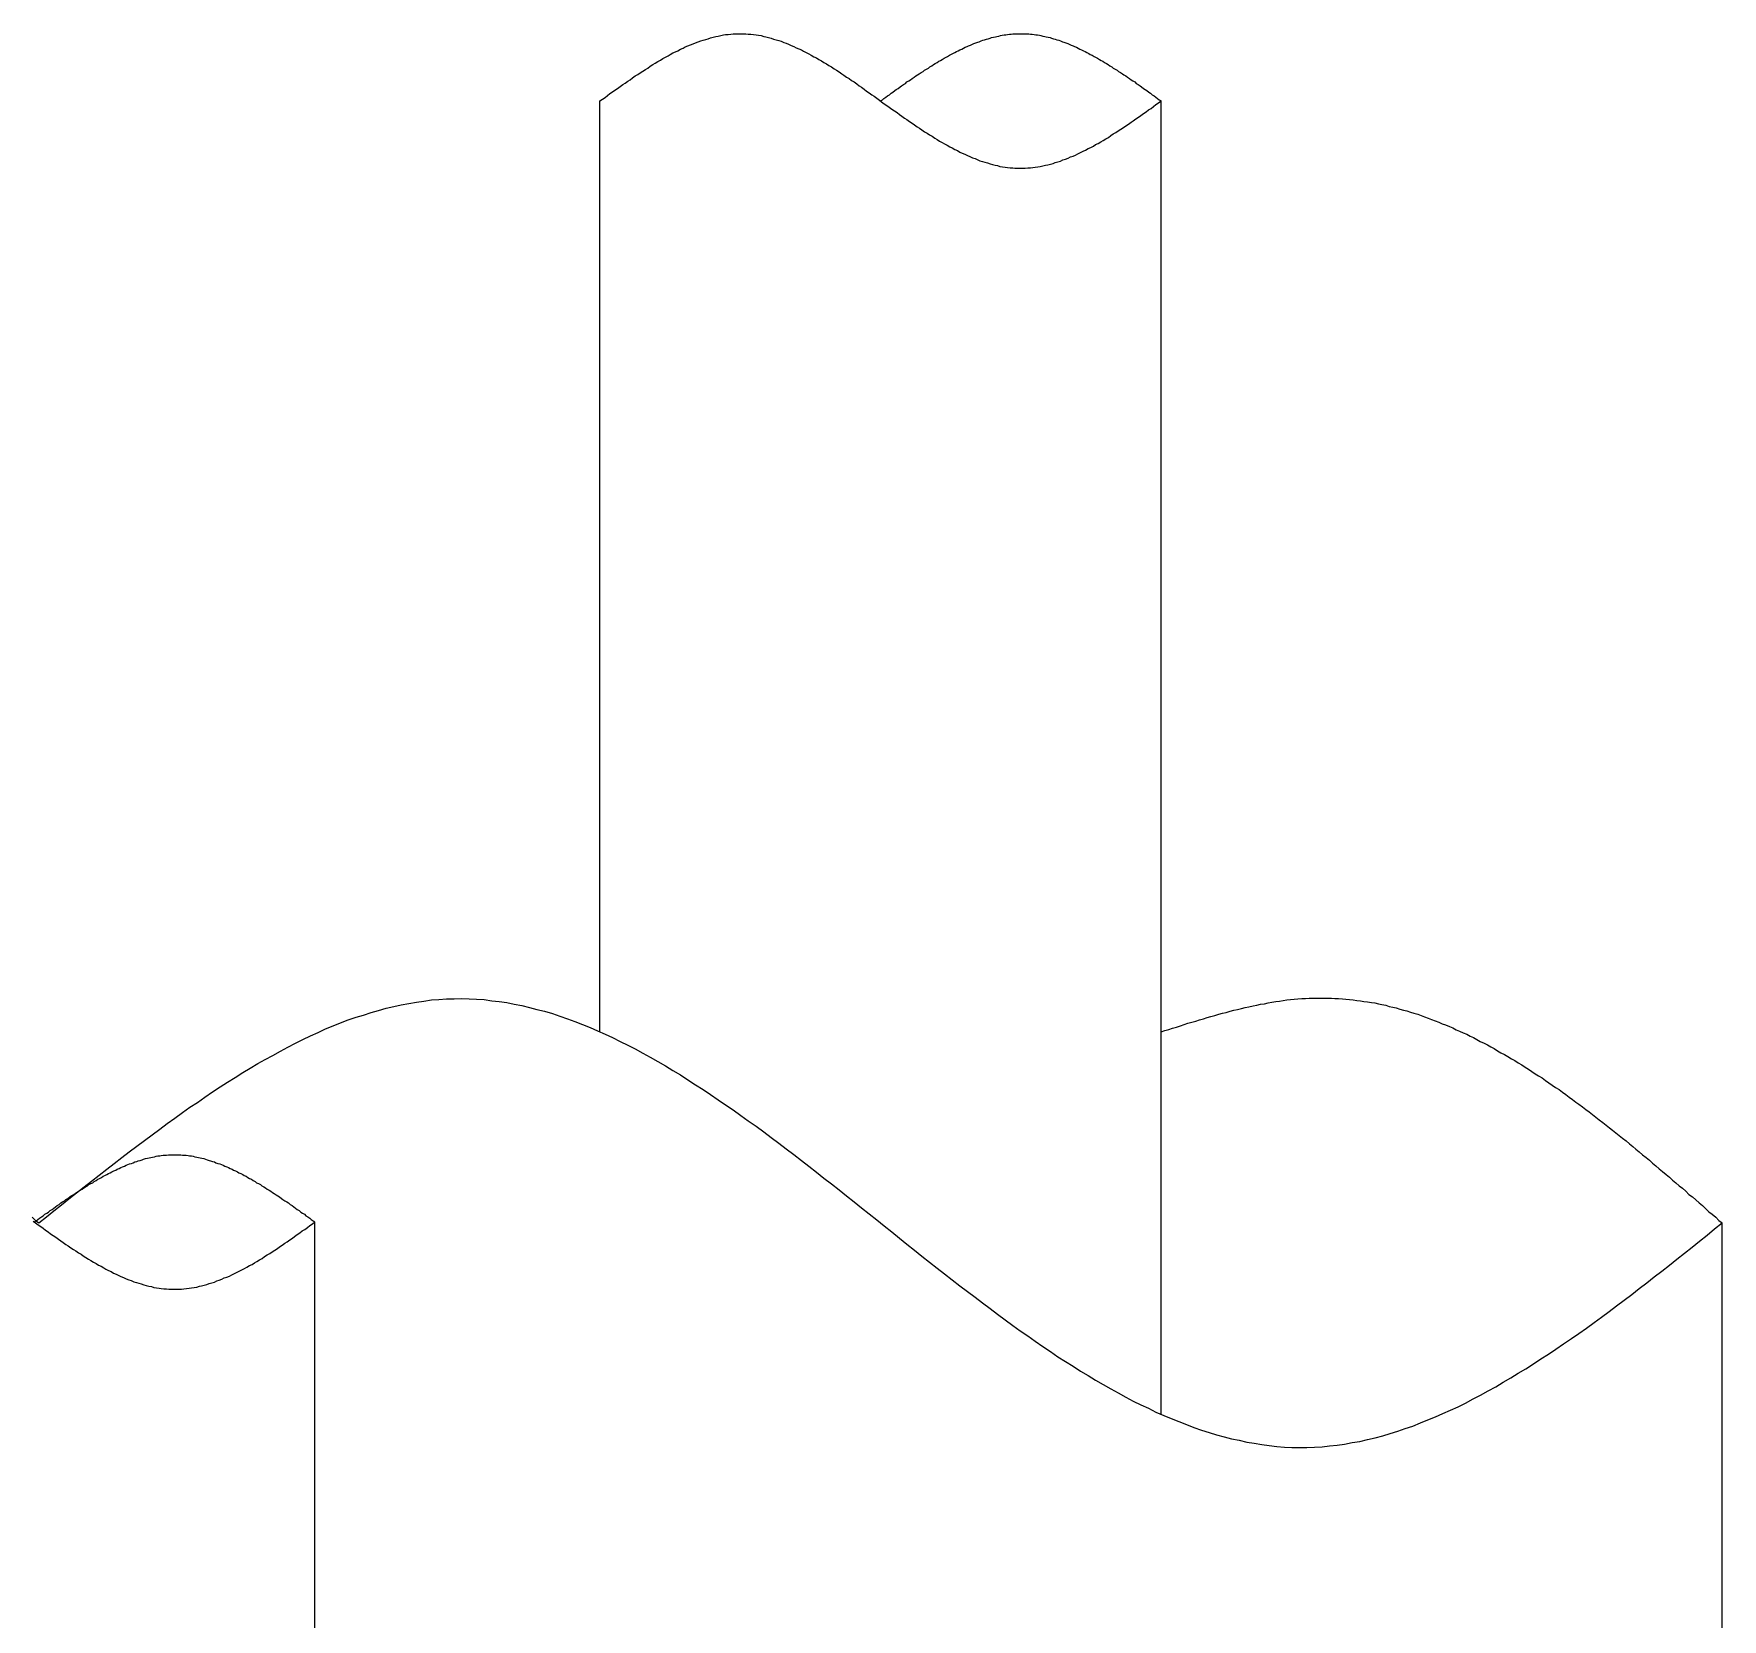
# Model space of a CAD drawing. Extents: x 443 to 1217, y -1921 to -677.
# Drawn here: x 551.055 to 555.94, y -985.291 to -980.704 of the extents above; entities that cross this region are included whole.
import ezdxf

# ---------------------------------------------------------------- set-up
doc = ezdxf.new("R2010")
doc.units = 0
doc.header["$MEASUREMENT"] = 0
doc.layers.add('5', color=7, linetype='CONTINUOUS')

msp = doc.modelspace()

# ---------------------------------------------------------------- linework, layer by layer
at = {"layer": '5', "color": 7}
for p, q in [((552.9698, -980.7303), (552.9774, -980.727)), ((552.9774, -980.727), (552.985, -980.7248)), ((552.985, -980.7248), (552.9916, -980.7226)), ((552.9916, -980.7226), (552.9992, -980.7205)), ((552.9992, -980.7205), (553.0068, -980.7183)), ((553.0068, -980.7183), (553.0134, -980.7161)), ((553.0134, -980.7161), (553.021, -980.7139)), ((553.021, -980.7139), (553.0286, -980.7117)), ((553.0286, -980.7117), (553.0352, -980.7106)), ((553.0352, -980.7106), (553.0428, -980.7096)), ((553.0428, -980.7096), (553.0504, -980.7074)), ((553.0504, -980.7074), (553.057, -980.7063)), ((553.057, -980.7063), (553.0646, -980.7063)), ((553.0646, -980.7063), (553.0722, -980.7052)), ((553.0722, -980.7052), (553.0788, -980.7041)), ((553.0788, -980.7041), (553.0864, -980.7041)), ((553.0864, -980.7041), (553.094, -980.7041)), ((553.094, -980.7041), (553.1006, -980.7041)), ((553.1006, -980.7041), (553.1082, -980.7041)), ((553.1082, -980.7041), (553.1158, -980.7041)), ((553.1158, -980.7041), (553.1223, -980.7052)), ((553.1223, -980.7052), (553.13, -980.7052)), ((553.13, -980.7052), (553.1376, -980.7063)), ((553.1376, -980.7063), (553.1452, -980.7074)), ((553.1452, -980.7074), (553.1518, -980.7085)), ((553.1518, -980.7085), (553.1594, -980.7096)), ((553.1594, -980.7096), (553.167, -980.7117)), ((553.167, -980.7117), (553.1736, -980.7128)), ((553.1736, -980.7128), (553.1812, -980.715)), ((553.1812, -980.715), (553.1888, -980.7172)), ((553.1888, -980.7172), (553.1954, -980.7194)), ((553.1954, -980.7194), (553.203, -980.7215)), ((553.203, -980.7215), (553.2106, -980.7237)), ((553.2106, -980.7237), (553.2172, -980.7259)), ((553.2172, -980.7259), (553.2248, -980.7292)), ((553.7806, -980.7303), (553.7861, -980.7281)), ((553.7861, -980.7281), (553.7904, -980.727)), ((553.7904, -980.727), (553.7959, -980.7248)), ((553.7959, -980.7248), (553.8013, -980.7226)), ((553.8013, -980.7226), (553.8057, -980.7215)), ((553.8057, -980.7215), (553.8111, -980.7194)), ((553.8111, -980.7194), (553.8166, -980.7183)), ((553.8166, -980.7183), (553.822, -980.7172)), ((553.822, -980.7172), (553.8264, -980.715)), ((553.8264, -980.715), (553.8318, -980.7139)), ((553.8318, -980.7139), (553.8373, -980.7128)), ((553.8373, -980.7128), (553.8416, -980.7117)), ((553.8416, -980.7117), (553.8471, -980.7106)), ((553.8471, -980.7106), (553.8525, -980.7096)), ((553.8525, -980.7096), (553.8569, -980.7085)), ((553.8569, -980.7085), (553.8623, -980.7074)), ((553.8623, -980.7074), (553.8678, -980.7074)), ((553.8678, -980.7074), (553.8721, -980.7063)), ((553.8721, -980.7063), (553.8776, -980.7052)), ((553.8776, -980.7052), (553.883, -980.7052)), ((553.883, -980.7052), (553.8874, -980.7041)), ((553.8874, -980.7041), (553.8929, -980.7041)), ((553.8929, -980.7041), (553.8983, -980.7041)), ((553.8983, -980.7041), (553.9027, -980.7041)), ((553.9027, -980.7041), (553.9081, -980.7041)), ((553.9081, -980.7041), (553.9136, -980.7041)), ((553.9136, -980.7041), (553.919, -980.7041)), ((553.919, -980.7041), (553.9234, -980.7041)), ((553.9234, -980.7041), (553.9288, -980.7041)), ((553.9288, -980.7041), (553.9343, -980.7041)), ((553.9343, -980.7041), (553.9386, -980.7052)), ((553.9386, -980.7052), (553.9441, -980.7052)), ((553.9441, -980.7052), (553.9495, -980.7063)), ((553.9495, -980.7063), (553.9539, -980.7074)), ((553.9539, -980.7074), (553.9593, -980.7074)), ((553.9593, -980.7074), (553.9648, -980.7085)), ((553.9648, -980.7085), (553.9691, -980.7096)), ((553.9691, -980.7096), (553.9746, -980.7106)), ((553.9746, -980.7106), (553.98, -980.7117)), ((553.98, -980.7117), (553.9844, -980.7128)), ((553.9844, -980.7128), (553.9898, -980.7139)), ((553.9898, -980.7139), (553.9953, -980.715)), ((553.9953, -980.715), (553.9997, -980.7172)), ((553.9997, -980.7172), (554.0051, -980.7183)), ((554.0051, -980.7183), (554.0106, -980.7194)), ((554.0106, -980.7194), (554.0149, -980.7215)), ((554.0149, -980.7215), (554.0204, -980.7226)), ((554.0204, -980.7226), (554.0258, -980.7248)), ((554.0258, -980.7248), (554.0313, -980.727)), ((554.0313, -980.727), (554.0356, -980.7281)), ((554.0356, -980.7281), (554.0411, -980.7303)), ((552.8684, -980.7804), (552.875, -980.776)), ((552.875, -980.776), (552.8826, -980.7717)), ((552.8826, -980.7717), (552.8902, -980.7684)), ((552.8902, -980.7684), (552.8968, -980.7641)), ((552.8968, -980.7641), (552.9044, -980.7597)), ((552.9044, -980.7597), (552.912, -980.7564)), ((552.912, -980.7564), (552.9186, -980.7532)), ((552.9186, -980.7532), (552.9262, -980.7488)), ((552.9262, -980.7488), (552.9338, -980.7455)), ((552.9338, -980.7455), (552.9403, -980.7423)), ((552.9403, -980.7423), (552.948, -980.739)), ((552.948, -980.739), (552.9556, -980.7357)), ((552.9556, -980.7357), (552.9632, -980.7335)), ((552.9632, -980.7335), (552.9698, -980.7303)), ((553.2248, -980.7292), (553.2324, -980.7314)), ((553.2324, -980.7314), (553.239, -980.7346)), ((553.239, -980.7346), (553.2466, -980.7379)), ((553.2466, -980.7379), (553.2542, -980.7412)), ((553.2542, -980.7412), (553.2608, -980.7444)), ((553.2608, -980.7444), (553.2684, -980.7477)), ((553.2684, -980.7477), (553.276, -980.751)), ((553.276, -980.751), (553.2826, -980.7542)), ((553.2826, -980.7542), (553.2902, -980.7586)), ((553.2902, -980.7586), (553.2978, -980.7619)), ((553.2978, -980.7619), (553.3043, -980.7662)), ((553.3043, -980.7662), (553.312, -980.7706)), ((553.312, -980.7706), (553.3196, -980.7739)), ((553.3196, -980.7739), (553.3261, -980.7782)), ((553.6836, -980.7782), (553.6891, -980.7749)), ((553.6891, -980.7749), (553.6934, -980.7728)), ((553.6934, -980.7728), (553.6989, -980.7695)), ((553.6989, -980.7695), (553.7043, -980.7662)), ((553.7043, -980.7662), (553.7087, -980.7641)), ((553.7087, -980.7641), (553.7141, -980.7608)), ((553.7141, -980.7608), (553.7196, -980.7586)), ((553.7196, -980.7586), (553.725, -980.7553)), ((553.725, -980.7553), (553.7294, -980.7532)), ((553.7294, -980.7532), (553.7348, -980.751)), ((553.7348, -980.751), (553.7403, -980.7488)), ((553.7403, -980.7488), (553.7446, -980.7455)), ((553.7446, -980.7455), (553.7501, -980.7433)), ((553.7501, -980.7433), (553.7555, -980.7412)), ((553.7555, -980.7412), (553.7599, -980.739)), ((553.7599, -980.739), (553.7653, -980.7368)), ((553.7653, -980.7368), (553.7708, -980.7346)), ((553.7708, -980.7346), (553.7752, -980.7324)), ((553.7752, -980.7324), (553.7806, -980.7303)), ((554.0411, -980.7303), (554.0465, -980.7324)), ((554.0465, -980.7324), (554.0509, -980.7346)), ((554.0509, -980.7346), (554.0563, -980.7368)), ((554.0563, -980.7368), (554.0618, -980.739)), ((554.0618, -980.739), (554.0661, -980.7412)), ((554.0661, -980.7412), (554.0716, -980.7433)), ((554.0716, -980.7433), (554.077, -980.7455)), ((554.077, -980.7455), (554.0814, -980.7488)), ((554.0814, -980.7488), (554.0868, -980.751)), ((554.0868, -980.751), (554.0923, -980.7532)), ((554.0923, -980.7532), (554.0967, -980.7553)), ((554.0967, -980.7553), (554.1021, -980.7586)), ((554.1021, -980.7586), (554.1075, -980.7608)), ((554.1075, -980.7608), (554.1119, -980.7641)), ((554.1119, -980.7641), (554.1174, -980.7662)), ((554.1174, -980.7662), (554.1228, -980.7695)), ((554.1228, -980.7695), (554.1283, -980.7728)), ((554.1283, -980.7728), (554.1326, -980.7749)), ((554.1326, -980.7749), (554.1381, -980.7782)), ((552.7878, -980.8316), (552.7954, -980.8262)), ((552.7954, -980.8262), (552.803, -980.8218)), ((552.803, -980.8218), (552.8096, -980.8175)), ((552.8096, -980.8175), (552.8172, -980.812)), ((552.8172, -980.812), (552.8248, -980.8076)), ((552.8248, -980.8076), (552.8314, -980.8033)), ((552.8314, -980.8033), (552.839, -980.7978)), ((552.839, -980.7978), (552.8466, -980.7935)), ((552.8466, -980.7935), (552.8532, -980.7891)), ((552.8532, -980.7891), (552.8608, -980.7848)), ((552.8608, -980.7848), (552.8684, -980.7804)), ((553.3261, -980.7782), (553.3338, -980.7826)), ((553.3338, -980.7826), (553.3414, -980.7869)), ((553.3414, -980.7869), (553.349, -980.7913)), ((553.349, -980.7913), (553.3556, -980.7957)), ((553.3556, -980.7957), (553.3632, -980.8)), ((553.3632, -980.8), (553.3708, -980.8055)), ((553.3708, -980.8055), (553.3774, -980.8098)), ((553.3774, -980.8098), (553.385, -980.8142)), ((553.385, -980.8142), (553.3926, -980.8196)), ((553.3926, -980.8196), (553.3992, -980.824)), ((553.3992, -980.824), (553.4068, -980.8294)), ((553.6019, -980.8294), (553.6073, -980.8262)), ((553.6073, -980.8262), (553.6117, -980.8229)), ((553.6117, -980.8229), (553.6171, -980.8196)), ((553.6171, -980.8196), (553.6226, -980.8164)), ((553.6226, -980.8164), (553.628, -980.8131)), ((553.628, -980.8131), (553.6324, -980.8098)), ((553.6324, -980.8098), (553.6378, -980.8066)), ((553.6378, -980.8066), (553.6433, -980.8033)), ((553.6433, -980.8033), (553.6476, -980.8)), ((553.6476, -980.8), (553.6531, -980.7967)), ((553.6531, -980.7967), (553.6585, -980.7935)), ((553.6585, -980.7935), (553.6629, -980.7902)), ((553.6629, -980.7902), (553.6684, -980.7869)), ((553.6684, -980.7869), (553.6738, -980.7837)), ((553.6738, -980.7837), (553.6782, -980.7815)), ((553.6782, -980.7815), (553.6836, -980.7782)), ((554.1381, -980.7782), (554.1435, -980.7815)), ((554.1435, -980.7815), (554.1479, -980.7837)), ((554.1479, -980.7837), (554.1533, -980.7869)), ((554.1533, -980.7869), (554.1588, -980.7902)), ((554.1588, -980.7902), (554.1631, -980.7935)), ((554.1631, -980.7935), (554.1686, -980.7967)), ((554.1686, -980.7967), (554.174, -980.8)), ((554.174, -980.8), (554.1784, -980.8033)), ((554.1784, -980.8033), (554.1838, -980.8066)), ((554.1838, -980.8066), (554.1893, -980.8098)), ((554.1893, -980.8098), (554.1936, -980.8131)), ((554.1936, -980.8131), (554.1991, -980.8164)), ((554.1991, -980.8164), (554.2045, -980.8196)), ((554.2045, -980.8196), (554.2089, -980.8229)), ((554.2089, -980.8229), (554.2144, -980.8262)), ((554.2144, -980.8262), (554.2198, -980.8294)), ((552.7224, -980.8774), (552.73, -980.8719)), ((552.73, -980.8719), (552.7365, -980.8676)), ((552.7365, -980.8676), (552.7442, -980.8621)), ((552.7442, -980.8621), (552.7518, -980.8567)), ((552.7518, -980.8567), (552.7594, -980.8512)), ((552.7594, -980.8512), (552.766, -980.8469)), ((552.766, -980.8469), (552.7736, -980.8414)), ((552.7736, -980.8414), (552.7812, -980.8371)), ((552.7812, -980.8371), (552.7878, -980.8316)), ((553.4068, -980.8294), (553.4144, -980.8338)), ((553.4144, -980.8338), (553.421, -980.8392)), ((553.421, -980.8392), (553.4286, -980.8436)), ((553.4286, -980.8436), (553.4362, -980.8491)), ((553.4362, -980.8491), (553.4428, -980.8545)), ((553.4428, -980.8545), (553.4504, -980.8589)), ((553.4504, -980.8589), (553.458, -980.8643)), ((553.458, -980.8643), (553.4646, -980.8698)), ((553.4646, -980.8698), (553.4722, -980.8752)), ((553.5354, -980.8763), (553.5408, -980.873)), ((553.5408, -980.873), (553.5463, -980.8687)), ((553.5463, -980.8687), (553.5506, -980.8654)), ((553.5506, -980.8654), (553.5561, -980.8621)), ((553.5561, -980.8621), (553.5615, -980.8578)), ((553.5615, -980.8578), (553.5659, -980.8545)), ((553.5659, -980.8545), (553.5714, -980.8512)), ((553.5714, -980.8512), (553.5768, -980.848)), ((553.5768, -980.848), (553.5812, -980.8436)), ((553.5812, -980.8436), (553.5866, -980.8403)), ((553.5866, -980.8403), (553.5921, -980.8371)), ((553.5921, -980.8371), (553.5964, -980.8338)), ((553.5964, -980.8338), (553.6019, -980.8294)), ((554.2198, -980.8294), (554.2253, -980.8338)), ((554.2253, -980.8338), (554.2296, -980.8371)), ((554.2296, -980.8371), (554.2351, -980.8403)), ((554.2351, -980.8403), (554.2405, -980.8436)), ((554.2405, -980.8436), (554.2449, -980.848)), ((554.2449, -980.848), (554.2503, -980.8512)), ((554.2503, -980.8512), (554.2558, -980.8545)), ((554.2558, -980.8545), (554.2601, -980.8578)), ((554.2601, -980.8578), (554.2656, -980.8621)), ((554.2656, -980.8621), (554.271, -980.8654)), ((554.271, -980.8654), (554.2754, -980.8687)), ((554.2754, -980.8687), (554.2808, -980.873)), ((554.2808, -980.873), (554.2863, -980.8763)), ((552.693, -980.8981), (552.7006, -980.8937)), ((552.7006, -980.8937), (552.7082, -980.8883)), ((552.7082, -980.8883), (552.7148, -980.8828)), ((552.7148, -980.8828), (552.7224, -980.8774)), ((553.4722, -980.8752), (553.4798, -980.8807)), ((553.4798, -980.8807), (553.4863, -980.885)), ((553.4863, -980.885), (553.494, -980.8905)), ((553.494, -980.8905), (553.5016, -980.8959)), ((553.5016, -980.8959), (553.5081, -980.9014)), ((553.5049, -980.8981), (553.5103, -980.8948)), ((553.5081, -980.9014), (553.5158, -980.9068)), ((553.5103, -980.8948), (553.5147, -980.8916)), ((553.5147, -980.8916), (553.5201, -980.8872)), ((553.5158, -980.9068), (553.5234, -980.9112)), ((553.5201, -980.8872), (553.5256, -980.8839)), ((553.5234, -980.9112), (553.5299, -980.9166)), ((553.5256, -980.8839), (553.531, -980.8807)), ((553.5299, -980.9166), (553.5376, -980.9221)), ((553.531, -980.8807), (553.5354, -980.8763)), ((553.5376, -980.9221), (553.5452, -980.9275)), ((554.2797, -980.9243), (554.2874, -980.9199)), ((554.2863, -980.8763), (554.2906, -980.8807)), ((554.2874, -980.9199), (554.295, -980.9144)), ((554.2906, -980.8807), (554.2961, -980.8839)), ((554.295, -980.9144), (554.3015, -980.909)), ((554.2961, -980.8839), (554.3015, -980.8872)), ((554.3015, -980.8872), (554.3059, -980.8916)), ((554.3015, -980.909), (554.3092, -980.9035)), ((554.3059, -980.8916), (554.3113, -980.8948)), ((554.3092, -980.9035), (554.3168, -980.8981)), ((554.3113, -980.8948), (554.3168, -980.8981)), ((553.5452, -980.9275), (553.5528, -980.9319)), ((553.5528, -980.9319), (553.5594, -980.9373)), ((553.5594, -980.9373), (553.567, -980.9428)), ((553.567, -980.9428), (553.5746, -980.9482)), ((553.5746, -980.9482), (553.5812, -980.9526)), ((553.5812, -980.9526), (553.5888, -980.958)), ((553.5888, -980.958), (553.5964, -980.9624)), ((553.5964, -980.9624), (553.603, -980.9678)), ((553.603, -980.9678), (553.6106, -980.9733)), ((554.2078, -980.9755), (554.2144, -980.97)), ((554.2144, -980.97), (554.222, -980.9657)), ((554.222, -980.9657), (554.2296, -980.9602)), ((554.2296, -980.9602), (554.2361, -980.9559)), ((554.2361, -980.9559), (554.2438, -980.9504)), ((554.2438, -980.9504), (554.2514, -980.945)), ((554.2514, -980.945), (554.2579, -980.9406)), ((554.2579, -980.9406), (554.2656, -980.9352)), ((554.2656, -980.9352), (554.2732, -980.9297)), ((554.2732, -980.9297), (554.2797, -980.9243)), ((553.6106, -980.9733), (553.6182, -980.9777)), ((553.6182, -980.9777), (553.6248, -980.982)), ((553.6248, -980.982), (553.6324, -980.9875)), ((553.6324, -980.9875), (553.64, -980.9918)), ((553.64, -980.9918), (553.6466, -980.9962)), ((553.6466, -980.9962), (553.6542, -981.0005)), ((553.6542, -981.0005), (553.6618, -981.006)), ((553.6618, -981.006), (553.6684, -981.0104)), ((553.6684, -981.0104), (553.676, -981.0147)), ((553.676, -981.0147), (553.6836, -981.0191)), ((553.6836, -981.0191), (553.6901, -981.0223)), ((554.1272, -981.0245), (554.1348, -981.0212)), ((554.1348, -981.0212), (554.1424, -981.0169)), ((554.1424, -981.0169), (554.149, -981.0125)), ((554.149, -981.0125), (554.1566, -981.0082)), ((554.1566, -981.0082), (554.1642, -981.0038)), ((554.1642, -981.0038), (554.1708, -980.9984)), ((554.1708, -980.9984), (554.1784, -980.994)), ((554.1784, -980.994), (554.186, -980.9896)), ((554.186, -980.9896), (554.1926, -980.9853)), ((554.1926, -980.9853), (554.2002, -980.9798)), ((554.2002, -980.9798), (554.2078, -980.9755)), ((553.6901, -981.0223), (553.6978, -981.0267)), ((553.6978, -981.0267), (553.7054, -981.0311)), ((553.7054, -981.0311), (553.7119, -981.0343)), ((553.7119, -981.0343), (553.7196, -981.0387)), ((553.7196, -981.0387), (553.7272, -981.042)), ((553.7272, -981.042), (553.7348, -981.0463)), ((553.7348, -981.0463), (553.7414, -981.0496)), ((553.7414, -981.0496), (553.749, -981.0529)), ((553.749, -981.0529), (553.7566, -981.0561)), ((553.7566, -981.0561), (553.7632, -981.0594)), ((553.7632, -981.0594), (553.7708, -981.0627)), ((553.7708, -981.0627), (553.7784, -981.0648)), ((553.7784, -981.0648), (553.785, -981.0681)), ((553.785, -981.0681), (553.7926, -981.0714)), ((554.0258, -981.0725), (554.0324, -981.0692)), ((554.0324, -981.0692), (554.04, -981.067)), ((554.04, -981.067), (554.0476, -981.0638)), ((554.0476, -981.0638), (554.0541, -981.0605)), ((554.0541, -981.0605), (554.0618, -981.0583)), ((554.0618, -981.0583), (554.0694, -981.055)), ((554.0694, -981.055), (554.0759, -981.0518)), ((554.0759, -981.0518), (554.0836, -981.0474)), ((554.0836, -981.0474), (554.0912, -981.0441)), ((554.0912, -981.0441), (554.0977, -981.0409)), ((554.0977, -981.0409), (554.1054, -981.0365)), ((554.1054, -981.0365), (554.113, -981.0332)), ((554.113, -981.0332), (554.1206, -981.0289)), ((554.1206, -981.0289), (554.1272, -981.0245)), ((553.7926, -981.0714), (553.8002, -981.0736)), ((553.8002, -981.0736), (553.8068, -981.0757)), ((553.8068, -981.0757), (553.8144, -981.0779)), ((553.8144, -981.0779), (553.822, -981.0801)), ((553.822, -981.0801), (553.8286, -981.0823)), ((553.8286, -981.0823), (553.8362, -981.0845)), ((553.8362, -981.0845), (553.8438, -981.0855)), ((553.8438, -981.0855), (553.8504, -981.0877)), ((553.8504, -981.0877), (553.858, -981.0888)), ((553.858, -981.0888), (553.8656, -981.0899)), ((553.8656, -981.0899), (553.8721, -981.091)), ((553.8721, -981.091), (553.8798, -981.0921)), ((553.8798, -981.0921), (553.8874, -981.0921)), ((553.8874, -981.0921), (553.8939, -981.0932)), ((553.8939, -981.0932), (553.9016, -981.0932)), ((553.9016, -981.0932), (553.9092, -981.0932)), ((553.9092, -981.0932), (553.9157, -981.0932)), ((553.9157, -981.0932), (553.9234, -981.0932)), ((553.9234, -981.0932), (553.931, -981.0921)), ((553.931, -981.0921), (553.9386, -981.0921)), ((553.9386, -981.0921), (553.9452, -981.091)), ((553.9452, -981.091), (553.9528, -981.0899)), ((553.9528, -981.0899), (553.9604, -981.0888)), ((553.9604, -981.0888), (553.967, -981.0877)), ((553.967, -981.0877), (553.9746, -981.0866)), ((553.9746, -981.0866), (553.9822, -981.0845)), ((553.9822, -981.0845), (553.9888, -981.0834)), ((553.9888, -981.0834), (553.9964, -981.0812)), ((553.9964, -981.0812), (554.004, -981.079)), ((554.004, -981.079), (554.0106, -981.0768)), ((554.0106, -981.0768), (554.0182, -981.0747)), ((554.0182, -981.0747), (554.0258, -981.0725)), ((552.1186, -983.5137), (552.1404, -983.5093)), ((552.1404, -983.5093), (552.1622, -983.5061)), ((552.1622, -983.5061), (552.184, -983.5028)), ((552.184, -983.5028), (552.2058, -983.4995)), ((552.2058, -983.4995), (552.2276, -983.4984)), ((552.2276, -983.4984), (552.2494, -983.4962)), ((552.2494, -983.4962), (552.2712, -983.4962)), ((552.2712, -983.4962), (552.293, -983.4952)), ((552.293, -983.4952), (552.3148, -983.4962)), ((552.3148, -983.4962), (552.3366, -983.4973)), ((552.3366, -983.4973), (552.3584, -983.4984)), ((552.3584, -983.4984), (552.3802, -983.5017)), ((552.3802, -983.5017), (552.402, -983.5039)), ((552.402, -983.5039), (552.4238, -983.5071)), ((552.4238, -983.5071), (552.4456, -983.5115)), ((552.4456, -983.5115), (552.4674, -983.5159)), ((554.5936, -983.5148), (554.6045, -983.5115)), ((554.6045, -983.5115), (554.6154, -983.5104)), ((554.6154, -983.5104), (554.6263, -983.5082)), ((554.6263, -983.5082), (554.6372, -983.5061)), ((554.6372, -983.5061), (554.6481, -983.5039)), ((554.6481, -983.5039), (554.659, -983.5028)), ((554.659, -983.5028), (554.6699, -983.5006)), ((554.6699, -983.5006), (554.6808, -983.4995)), ((554.6808, -983.4995), (554.6906, -983.4984)), ((554.6906, -983.4984), (554.7015, -983.4973)), ((554.7015, -983.4973), (554.7124, -983.4962)), ((554.7124, -983.4962), (554.7233, -983.4952)), ((554.7233, -983.4952), (554.7342, -983.4952)), ((554.7342, -983.4952), (554.7451, -983.4941)), ((554.7451, -983.4941), (554.756, -983.4941)), ((554.756, -983.4941), (554.7658, -983.4941)), ((554.7658, -983.4941), (554.7767, -983.4941)), ((554.7767, -983.4941), (554.7876, -983.4941)), ((554.7876, -983.4941), (554.7985, -983.4941)), ((554.7985, -983.4941), (554.8094, -983.4941)), ((554.8094, -983.4941), (554.8192, -983.4952)), ((554.8192, -983.4952), (554.8301, -983.4952)), ((554.8301, -983.4952), (554.841, -983.4962)), ((554.841, -983.4962), (554.8508, -983.4973)), ((554.8508, -983.4973), (554.8617, -983.4984)), ((554.8617, -983.4984), (554.8726, -983.4995)), ((554.8726, -983.4995), (554.8824, -983.5006)), ((554.8824, -983.5006), (554.8933, -983.5017)), ((554.8933, -983.5017), (554.9031, -983.5039)), ((554.9031, -983.5039), (554.914, -983.505)), ((554.914, -983.505), (554.9249, -983.5071)), ((554.9249, -983.5071), (554.9347, -983.5082)), ((554.9347, -983.5082), (554.9456, -983.5104)), ((554.9456, -983.5104), (554.9554, -983.5126)), ((554.9554, -983.5126), (554.9663, -983.5148)), ((551.9432, -983.566), (551.965, -983.5573)), ((551.965, -983.5573), (551.9878, -983.5496)), ((551.9878, -983.5496), (552.0096, -983.5431)), ((552.0096, -983.5431), (552.0314, -983.5355)), ((552.0314, -983.5355), (552.0532, -983.53)), ((552.0532, -983.53), (552.075, -983.5235)), ((552.075, -983.5235), (552.0968, -983.518)), ((552.0968, -983.518), (552.1186, -983.5137)), ((552.4674, -983.5159), (552.4892, -983.5213)), ((552.4892, -983.5213), (552.511, -983.5268)), ((552.511, -983.5268), (552.5328, -983.5322)), ((552.5328, -983.5322), (552.5556, -983.5387)), ((552.5556, -983.5387), (552.5774, -983.5464)), ((552.5774, -983.5464), (552.5992, -983.554)), ((552.5992, -983.554), (552.621, -983.5616)), ((554.4051, -983.5638), (554.4171, -983.5605)), ((554.4171, -983.5605), (554.428, -983.5573)), ((554.428, -983.5573), (554.4389, -983.554)), ((554.4389, -983.554), (554.4498, -983.5507)), ((554.4498, -983.5507), (554.4607, -983.5475)), ((554.4607, -983.5475), (554.4716, -983.5442)), ((554.4716, -983.5442), (554.4835, -983.5409)), ((554.4835, -983.5409), (554.4944, -983.5377)), ((554.4944, -983.5377), (554.5053, -983.5355)), ((554.5053, -983.5355), (554.5162, -983.5322)), ((554.5162, -983.5322), (554.5271, -983.5289)), ((554.5271, -983.5289), (554.538, -983.5268)), ((554.538, -983.5268), (554.5489, -983.5246)), ((554.5489, -983.5246), (554.5598, -983.5213)), ((554.5598, -983.5213), (554.5707, -983.5191)), ((554.5707, -983.5191), (554.5827, -983.5169)), ((554.5827, -983.5169), (554.5936, -983.5148)), ((554.9663, -983.5148), (554.9761, -983.518)), ((554.9761, -983.518), (554.987, -983.5202)), ((554.987, -983.5202), (554.9968, -983.5224)), ((554.9968, -983.5224), (555.0077, -983.5257)), ((555.0077, -983.5257), (555.0176, -983.5289)), ((555.0176, -983.5289), (555.0274, -983.5311)), ((555.0274, -983.5311), (555.0383, -983.5344)), ((555.0383, -983.5344), (555.0481, -983.5377)), ((555.0481, -983.5377), (555.059, -983.5409)), ((555.059, -983.5409), (555.0688, -983.5442)), ((555.0688, -983.5442), (555.0786, -983.5486)), ((555.0786, -983.5486), (555.0895, -983.5518)), ((555.0895, -983.5518), (555.0993, -983.5562)), ((555.0993, -983.5562), (555.1091, -983.5595)), ((555.1091, -983.5595), (555.12, -983.5638)), ((551.8342, -983.6139), (551.856, -983.603)), ((551.856, -983.603), (551.8778, -983.5932)), ((551.8778, -983.5932), (551.8996, -983.5834)), ((551.8996, -983.5834), (551.9214, -983.5747)), ((551.9214, -983.5747), (551.9432, -983.566)), ((552.621, -983.5616), (552.6428, -983.5704)), ((552.6428, -983.5704), (552.6646, -983.5791)), ((552.6646, -983.5791), (552.6864, -983.5889)), ((552.6864, -983.5889), (552.7082, -983.5987)), ((552.7082, -983.5987), (552.73, -983.6085)), ((552.73, -983.6085), (552.7518, -983.6194)), ((554.3168, -983.5921), (554.3277, -983.5878)), ((554.3277, -983.5878), (554.3386, -983.5845)), ((554.3386, -983.5845), (554.3495, -983.5812)), ((554.3495, -983.5812), (554.3615, -983.578)), ((554.3615, -983.578), (554.3724, -983.5747)), ((554.3724, -983.5747), (554.3833, -983.5704)), ((554.3833, -983.5704), (554.3942, -983.5671)), ((554.3942, -983.5671), (554.4051, -983.5638)), ((555.12, -983.5638), (555.1298, -983.5682)), ((555.1298, -983.5682), (555.1396, -983.5714)), ((555.1396, -983.5714), (555.1505, -983.5758)), ((555.1505, -983.5758), (555.1603, -983.5802)), ((555.1603, -983.5802), (555.1701, -983.5856)), ((555.1701, -983.5856), (555.1799, -983.59)), ((555.1799, -983.59), (555.1908, -983.5943)), ((555.1908, -983.5943), (555.2006, -983.5987)), ((555.2006, -983.5987), (555.2105, -983.6041)), ((555.2105, -983.6041), (555.2203, -983.6085)), ((555.2203, -983.6085), (555.2301, -983.6139)), ((551.747, -983.6597), (551.7688, -983.6477)), ((551.7688, -983.6477), (551.7906, -983.6357)), ((551.7906, -983.6357), (551.8124, -983.6248)), ((551.8124, -983.6248), (551.8342, -983.6139)), ((552.7518, -983.6194), (552.7736, -983.6303)), ((552.7736, -983.6303), (552.7954, -983.6412)), ((552.7954, -983.6412), (552.8172, -983.6532)), ((552.8172, -983.6532), (552.839, -983.6652)), ((555.2301, -983.6139), (555.2399, -983.6194)), ((555.2399, -983.6194), (555.2508, -983.6248)), ((555.2508, -983.6248), (555.2606, -983.6292)), ((555.2606, -983.6292), (555.2704, -983.6347)), ((555.2704, -983.6347), (555.2802, -983.6401)), ((555.2802, -983.6401), (555.29, -983.6466)), ((555.29, -983.6466), (555.2998, -983.6521)), ((555.2998, -983.6521), (555.3096, -983.6575)), ((555.3096, -983.6575), (555.3194, -983.663)), ((551.6598, -983.7098), (551.6816, -983.6968)), ((551.6816, -983.6968), (551.7034, -983.6837)), ((551.7034, -983.6837), (551.7252, -983.6717)), ((551.7252, -983.6717), (551.747, -983.6597)), ((552.839, -983.6652), (552.8608, -983.6772)), ((552.8608, -983.6772), (552.8826, -983.6902)), ((552.8826, -983.6902), (552.9044, -983.7033)), ((552.9044, -983.7033), (552.9262, -983.7164)), ((555.3194, -983.663), (555.3303, -983.6695)), ((555.3303, -983.6695), (555.3401, -983.675)), ((555.3401, -983.675), (555.35, -983.6815)), ((555.35, -983.6815), (555.3598, -983.687)), ((555.3598, -983.687), (555.3696, -983.6935)), ((555.3696, -983.6935), (555.3794, -983.7)), ((555.3794, -983.7), (555.3892, -983.7066)), ((555.3892, -983.7066), (555.399, -983.7131)), ((551.5726, -983.7654), (551.5944, -983.7513)), ((551.5944, -983.7513), (551.6162, -983.7371)), ((551.6162, -983.7371), (551.638, -983.724)), ((551.638, -983.724), (551.6598, -983.7098)), ((552.9262, -983.7164), (552.948, -983.7306)), ((552.948, -983.7306), (552.9698, -983.7447)), ((552.9698, -983.7447), (552.9916, -983.7589)), ((555.399, -983.7131), (555.4088, -983.7186)), ((555.4088, -983.7186), (555.4186, -983.7251)), ((555.4186, -983.7251), (555.4284, -983.7327)), ((555.4284, -983.7327), (555.4382, -983.7393)), ((555.4382, -983.7393), (555.448, -983.7458)), ((555.448, -983.7458), (555.4578, -983.7524)), ((555.4578, -983.7524), (555.4677, -983.7589)), ((551.5072, -983.8101), (551.529, -983.7959)), ((551.529, -983.7959), (551.5508, -983.7807)), ((551.5508, -983.7807), (551.5726, -983.7654)), ((552.9916, -983.7589), (553.0134, -983.7731)), ((553.0134, -983.7731), (553.0352, -983.7883)), ((553.0352, -983.7883), (553.057, -983.8025)), ((553.057, -983.8025), (553.0788, -983.8177)), ((555.4677, -983.7589), (555.4775, -983.7665)), ((555.4775, -983.7665), (555.4873, -983.7731)), ((555.4873, -983.7731), (555.4971, -983.7807)), ((555.4971, -983.7807), (555.5069, -983.7872)), ((555.5069, -983.7872), (555.5167, -983.7949)), ((555.5167, -983.7949), (555.5254, -983.8014)), ((555.5254, -983.8014), (555.5352, -983.809)), ((551.4418, -983.857), (551.4636, -983.8417)), ((551.4636, -983.8417), (551.4854, -983.8254)), ((551.4854, -983.8254), (551.5072, -983.8101)), ((553.0788, -983.8177), (553.1006, -983.8341)), ((553.1006, -983.8341), (553.1223, -983.8493)), ((553.1223, -983.8493), (553.1452, -983.8646)), ((555.5352, -983.809), (555.545, -983.8167)), ((555.545, -983.8167), (555.5548, -983.8232)), ((555.5548, -983.8232), (555.5646, -983.8308)), ((555.5646, -983.8308), (555.5745, -983.8384)), ((555.5745, -983.8384), (555.5843, -983.8461)), ((555.5843, -983.8461), (555.5941, -983.8537)), ((555.5941, -983.8537), (555.6039, -983.8613)), ((551.3754, -983.906), (551.3982, -983.8897)), ((551.3982, -983.8897), (551.42, -983.8733)), ((551.42, -983.8733), (551.4418, -983.857)), ((553.1452, -983.8646), (553.167, -983.881)), ((553.167, -983.881), (553.1888, -983.8973)), ((553.1888, -983.8973), (553.2106, -983.9136)), ((555.6039, -983.8613), (555.6137, -983.869)), ((555.6137, -983.869), (555.6224, -983.8766)), ((555.6224, -983.8766), (555.6322, -983.8842)), ((555.6322, -983.8842), (555.642, -983.8918)), ((555.642, -983.8918), (555.6518, -983.8995)), ((555.6518, -983.8995), (555.6616, -983.9071)), ((551.31, -983.9551), (551.3318, -983.9387)), ((551.3318, -983.9387), (551.3536, -983.9224)), ((551.3536, -983.9224), (551.3754, -983.906)), ((551.4048, -983.9529), (551.4091, -983.9518)), ((551.4091, -983.9518), (551.4146, -983.9507)), ((551.4146, -983.9507), (551.42, -983.9507)), ((551.42, -983.9507), (551.4244, -983.9496)), ((551.4244, -983.9496), (551.4298, -983.9485)), ((551.4298, -983.9485), (551.4353, -983.9485)), ((551.4353, -983.9485), (551.4397, -983.9485)), ((551.4397, -983.9485), (551.4451, -983.9474)), ((551.4451, -983.9474), (551.4506, -983.9474)), ((551.4506, -983.9474), (551.4549, -983.9474)), ((551.4549, -983.9474), (551.4604, -983.9474)), ((551.4604, -983.9474), (551.4658, -983.9474)), ((551.4658, -983.9474), (551.4702, -983.9474)), ((551.4702, -983.9474), (551.4756, -983.9474)), ((551.4756, -983.9474), (551.4811, -983.9474)), ((551.4811, -983.9474), (551.4854, -983.9485)), ((551.4854, -983.9485), (551.4909, -983.9485)), ((551.4909, -983.9485), (551.4963, -983.9485)), ((551.4963, -983.9485), (551.5018, -983.9496)), ((551.5018, -983.9496), (551.5061, -983.9507)), ((551.5061, -983.9507), (551.5116, -983.9507)), ((551.5116, -983.9507), (551.517, -983.9518)), ((551.517, -983.9518), (551.5214, -983.9529)), ((553.2106, -983.9136), (553.2324, -983.93)), ((553.2324, -983.93), (553.2542, -983.9463)), ((553.2542, -983.9463), (553.276, -983.9638)), ((555.6616, -983.9071), (555.6714, -983.9158)), ((555.6714, -983.9158), (555.6813, -983.9235)), ((555.6813, -983.9235), (555.69, -983.9311)), ((555.69, -983.9311), (555.6998, -983.9387)), ((555.6998, -983.9387), (555.7096, -983.9474)), ((555.7096, -983.9474), (555.7194, -983.9551)), ((551.2446, -984.0063), (551.2664, -983.9888)), ((551.2664, -983.9888), (551.2882, -983.9725)), ((551.2718, -984.0019), (551.2762, -983.9997)), ((551.2762, -983.9997), (551.2816, -983.9965)), ((551.2816, -983.9965), (551.2871, -983.9943)), ((551.2871, -983.9943), (551.2925, -983.9921)), ((551.2882, -983.9725), (551.31, -983.9551)), ((551.2925, -983.9921), (551.2969, -983.9888)), ((551.2969, -983.9888), (551.3023, -983.9867)), ((551.3023, -983.9867), (551.3078, -983.9845)), ((551.3078, -983.9845), (551.3121, -983.9823)), ((551.3121, -983.9823), (551.3176, -983.9801)), ((551.3176, -983.9801), (551.323, -983.9779)), ((551.323, -983.9779), (551.3274, -983.9758)), ((551.3274, -983.9758), (551.3329, -983.9736)), ((551.3329, -983.9736), (551.3383, -983.9725)), ((551.3383, -983.9725), (551.3427, -983.9703)), ((551.3427, -983.9703), (551.3481, -983.9681)), ((551.3481, -983.9681), (551.3536, -983.967)), ((551.3536, -983.967), (551.3579, -983.9649)), ((551.3579, -983.9649), (551.3634, -983.9638)), ((551.3634, -983.9638), (551.3688, -983.9616)), ((551.3688, -983.9616), (551.3732, -983.9605)), ((551.3732, -983.9605), (551.3786, -983.9583)), ((551.3786, -983.9583), (551.3841, -983.9572)), ((551.3841, -983.9572), (551.3895, -983.9561)), ((551.3895, -983.9561), (551.3939, -983.9551)), ((551.3939, -983.9551), (551.3993, -983.954)), ((551.3993, -983.954), (551.4048, -983.9529)), ((551.5214, -983.9529), (551.5268, -983.954)), ((551.5268, -983.954), (551.5323, -983.9551)), ((551.5323, -983.9551), (551.5367, -983.9561)), ((551.5367, -983.9561), (551.5421, -983.9572)), ((551.5421, -983.9572), (551.5476, -983.9583)), ((551.5476, -983.9583), (551.5519, -983.9605)), ((551.5519, -983.9605), (551.5574, -983.9616)), ((551.5574, -983.9616), (551.5628, -983.9638)), ((551.5628, -983.9638), (551.5672, -983.9649)), ((551.5672, -983.9649), (551.5726, -983.967)), ((551.5726, -983.967), (551.5781, -983.9681)), ((551.5781, -983.9681), (551.5824, -983.9703)), ((551.5824, -983.9703), (551.5879, -983.9725)), ((551.5879, -983.9725), (551.5933, -983.9736)), ((551.5933, -983.9736), (551.5988, -983.9758)), ((551.5988, -983.9758), (551.6031, -983.9779)), ((551.6031, -983.9779), (551.6086, -983.9801)), ((551.6086, -983.9801), (551.614, -983.9823)), ((551.614, -983.9823), (551.6184, -983.9845)), ((551.6184, -983.9845), (551.6238, -983.9867)), ((551.6238, -983.9867), (551.6293, -983.9888)), ((551.6293, -983.9888), (551.6336, -983.9921)), ((551.6336, -983.9921), (551.6391, -983.9943)), ((551.6391, -983.9943), (551.6445, -983.9965)), ((551.6445, -983.9965), (551.6489, -983.9997)), ((551.6489, -983.9997), (551.6544, -984.0019)), ((553.276, -983.9638), (553.2978, -983.9801)), ((553.2978, -983.9801), (553.3196, -983.9976)), ((553.3196, -983.9976), (553.3414, -984.015)), ((555.7194, -983.9551), (555.7292, -983.9627)), ((555.7292, -983.9627), (555.7379, -983.9714)), ((555.7379, -983.9714), (555.7477, -983.979)), ((555.7477, -983.979), (555.7575, -983.9878)), ((555.7575, -983.9878), (555.7674, -983.9954)), ((555.7674, -983.9954), (555.7772, -984.0041)), ((551.1792, -984.0575), (551.201, -984.0401)), ((551.1846, -984.0531), (551.1901, -984.0499)), ((551.1901, -984.0499), (551.1955, -984.0466)), ((551.1955, -984.0466), (551.1999, -984.0433)), ((551.1999, -984.0433), (551.2053, -984.0401)), ((551.201, -984.0401), (551.2228, -984.0237)), ((551.2053, -984.0401), (551.2108, -984.0368)), ((551.2108, -984.0368), (551.2152, -984.0335)), ((551.2152, -984.0335), (551.2206, -984.0303)), ((551.2206, -984.0303), (551.2261, -984.0281)), ((551.2228, -984.0237), (551.2446, -984.0063)), ((551.2261, -984.0281), (551.2304, -984.0248)), ((551.2304, -984.0248), (551.2359, -984.0215)), ((551.2359, -984.0215), (551.2413, -984.0183)), ((551.2413, -984.0183), (551.2457, -984.0161)), ((551.2457, -984.0161), (551.2511, -984.0128)), ((551.2511, -984.0128), (551.2566, -984.0096)), ((551.2566, -984.0096), (551.2609, -984.0074)), ((551.2609, -984.0074), (551.2664, -984.0041)), ((551.2664, -984.0041), (551.2718, -984.0019)), ((551.6544, -984.0019), (551.6598, -984.0041)), ((551.6598, -984.0041), (551.6642, -984.0074)), ((551.6642, -984.0074), (551.6696, -984.0096)), ((551.6696, -984.0096), (551.6751, -984.0128)), ((551.6751, -984.0128), (551.6794, -984.0161)), ((551.6794, -984.0161), (551.6849, -984.0183)), ((551.6849, -984.0183), (551.6903, -984.0215)), ((551.6903, -984.0215), (551.6958, -984.0248)), ((551.6958, -984.0248), (551.7001, -984.0281)), ((551.7001, -984.0281), (551.7056, -984.0303)), ((551.7056, -984.0303), (551.711, -984.0335)), ((551.711, -984.0335), (551.7154, -984.0368)), ((551.7154, -984.0368), (551.7208, -984.0401)), ((551.7208, -984.0401), (551.7263, -984.0433)), ((551.7263, -984.0433), (551.7306, -984.0466)), ((551.7306, -984.0466), (551.7361, -984.0499)), ((551.7361, -984.0499), (551.7415, -984.0531)), ((553.3414, -984.015), (553.3632, -984.0313)), ((553.3632, -984.0313), (553.385, -984.0488)), ((553.385, -984.0488), (553.4068, -984.0662)), ((555.7772, -984.0041), (555.787, -984.0117)), ((555.787, -984.0117), (555.7957, -984.0204)), ((555.7957, -984.0204), (555.8055, -984.0281)), ((555.8055, -984.0281), (555.8153, -984.0368)), ((555.8153, -984.0368), (555.8251, -984.0444)), ((555.8251, -984.0444), (555.8349, -984.0531)), ((551.1138, -984.1098), (551.1356, -984.0924)), ((551.1138, -984.1022), (551.1182, -984.0978)), ((551.1182, -984.0978), (551.1236, -984.0946)), ((551.1236, -984.0946), (551.1291, -984.0913)), ((551.1291, -984.0913), (551.1334, -984.0869)), ((551.1334, -984.0869), (551.1389, -984.0837)), ((551.1356, -984.0924), (551.1574, -984.0749)), ((551.1389, -984.0837), (551.1443, -984.0804)), ((551.1443, -984.0804), (551.1487, -984.0771)), ((551.1487, -984.0771), (551.1541, -984.0739)), ((551.1541, -984.0739), (551.1596, -984.0695)), ((551.1574, -984.0749), (551.1792, -984.0575)), ((551.1596, -984.0695), (551.1639, -984.0662)), ((551.1639, -984.0662), (551.1694, -984.063)), ((551.1694, -984.063), (551.1748, -984.0597)), ((551.1748, -984.0597), (551.1792, -984.0564)), ((551.1792, -984.0564), (551.1846, -984.0531)), ((551.7415, -984.0531), (551.7459, -984.0564)), ((551.7459, -984.0564), (551.7513, -984.0597)), ((551.7513, -984.0597), (551.7568, -984.063)), ((551.7568, -984.063), (551.7612, -984.0662)), ((551.7612, -984.0662), (551.7666, -984.0695)), ((551.7666, -984.0695), (551.7721, -984.0739)), ((551.7721, -984.0739), (551.7764, -984.0771)), ((551.7764, -984.0771), (551.7819, -984.0804)), ((551.7819, -984.0804), (551.7873, -984.0837)), ((551.7873, -984.0837), (551.7928, -984.0869)), ((551.7928, -984.0869), (551.7971, -984.0913)), ((551.7971, -984.0913), (551.8026, -984.0946)), ((551.8026, -984.0946), (551.808, -984.0978)), ((551.808, -984.0978), (551.8124, -984.1022)), ((553.4068, -984.0662), (553.4286, -984.0837)), ((553.4286, -984.0837), (553.4504, -984.1011)), ((555.8349, -984.0531), (555.8436, -984.0619)), ((555.8436, -984.0619), (555.8534, -984.0695)), ((555.8534, -984.0695), (555.8633, -984.0782)), ((555.8633, -984.0782), (555.8731, -984.0869)), ((555.8731, -984.0869), (555.8829, -984.0946)), ((555.8829, -984.0946), (555.8916, -984.1033)), ((551.0506, -984.1283), (551.0604, -984.1371)), ((551.0539, -984.1392), (551.0604, -984.1447)), ((551.0571, -984.1414), (551.0626, -984.1381)), ((551.0604, -984.1371), (551.0702, -984.1447)), ((551.0604, -984.1447), (551.068, -984.1501)), ((551.0626, -984.1381), (551.0669, -984.1349)), ((551.0669, -984.1349), (551.0724, -984.1305)), ((551.0702, -984.1447), (551.092, -984.1273)), ((551.0724, -984.1305), (551.0778, -984.1273)), ((551.0778, -984.1273), (551.0822, -984.124)), ((551.0822, -984.124), (551.0876, -984.1196)), ((551.0876, -984.1196), (551.0931, -984.1164)), ((551.092, -984.1273), (551.1138, -984.1098)), ((551.0931, -984.1164), (551.0985, -984.1131)), ((551.0985, -984.1131), (551.1029, -984.1087)), ((551.1029, -984.1087), (551.1084, -984.1055)), ((551.1084, -984.1055), (551.1138, -984.1022)), ((551.8124, -984.1022), (551.8178, -984.1055)), ((551.8178, -984.1055), (551.8233, -984.1087)), ((551.8233, -984.1087), (551.8276, -984.1131)), ((551.8276, -984.1131), (551.8331, -984.1164)), ((551.8331, -984.1164), (551.8385, -984.1196)), ((551.8385, -984.1196), (551.8429, -984.124)), ((551.8429, -984.124), (551.8483, -984.1273)), ((551.8483, -984.1273), (551.8538, -984.1305)), ((551.8538, -984.1305), (551.8582, -984.1349)), ((551.8538, -984.1523), (551.8614, -984.1469)), ((551.8582, -984.1349), (551.8636, -984.1381)), ((551.8614, -984.1469), (551.869, -984.1414)), ((551.8636, -984.1381), (551.869, -984.1414)), ((553.4504, -984.1011), (553.4722, -984.1185)), ((553.4722, -984.1185), (553.494, -984.136)), ((553.494, -984.136), (553.5158, -984.1534)), ((555.8916, -984.1033), (555.9014, -984.112)), ((555.9014, -984.112), (555.9112, -984.1196)), ((555.9112, -984.1196), (555.921, -984.1283)), ((555.9177, -984.1621), (555.9395, -984.1447)), ((555.921, -984.1283), (555.9297, -984.1371)), ((555.9297, -984.1371), (555.9395, -984.1447)), ((551.068, -984.1501), (551.0757, -984.1545)), ((551.0757, -984.1545), (551.0822, -984.1599)), ((551.0822, -984.1599), (551.0898, -984.1654)), ((551.0898, -984.1654), (551.0975, -984.1708)), ((551.0975, -984.1708), (551.104, -984.1763)), ((551.104, -984.1763), (551.1116, -984.1807)), ((551.1116, -984.1807), (551.1192, -984.1861)), ((551.1192, -984.1861), (551.1269, -984.1916)), ((551.1269, -984.1916), (551.1334, -984.1959)), ((551.1334, -984.1959), (551.141, -984.2014)), ((551.7884, -984.1992), (551.796, -984.1937)), ((551.796, -984.1937), (551.8037, -984.1883)), ((551.8037, -984.1883), (551.8102, -984.1839)), ((551.8102, -984.1839), (551.8178, -984.1785)), ((551.8178, -984.1785), (551.8255, -984.173)), ((551.8255, -984.173), (551.832, -984.1676)), ((551.832, -984.1676), (551.8396, -984.1632)), ((551.8396, -984.1632), (551.8473, -984.1578)), ((551.8473, -984.1578), (551.8538, -984.1523)), ((553.5158, -984.1534), (553.5376, -984.1708)), ((553.5376, -984.1708), (553.5594, -984.1883)), ((553.5594, -984.1883), (553.5812, -984.2057)), ((555.8742, -984.197), (555.896, -984.1796)), ((555.896, -984.1796), (555.9177, -984.1621)), ((551.141, -984.2014), (551.1487, -984.2068)), ((551.1487, -984.2068), (551.1552, -984.2112)), ((551.1552, -984.2112), (551.1628, -984.2166)), ((551.1628, -984.2166), (551.1705, -984.221)), ((551.1705, -984.221), (551.177, -984.2253)), ((551.177, -984.2253), (551.1846, -984.2308)), ((551.1846, -984.2308), (551.1923, -984.2351)), ((551.1923, -984.2351), (551.1988, -984.2395)), ((551.1988, -984.2395), (551.2064, -984.245)), ((551.2064, -984.245), (551.2141, -984.2493)), ((551.7165, -984.2471), (551.723, -984.2417)), ((551.723, -984.2417), (551.7306, -984.2373)), ((551.7306, -984.2373), (551.7383, -984.233)), ((551.7383, -984.233), (551.7448, -984.2286)), ((551.7448, -984.2286), (551.7524, -984.2232)), ((551.7524, -984.2232), (551.7601, -984.2188)), ((551.7601, -984.2188), (551.7666, -984.2133)), ((551.7666, -984.2133), (551.7742, -984.209)), ((551.7742, -984.209), (551.7819, -984.2035)), ((551.7819, -984.2035), (551.7884, -984.1992)), ((553.5812, -984.2057), (553.603, -984.2232)), ((553.603, -984.2232), (553.6248, -984.2406)), ((553.6248, -984.2406), (553.6466, -984.258)), ((555.8088, -984.2493), (555.8306, -984.2319)), ((555.8306, -984.2319), (555.8524, -984.2144)), ((555.8524, -984.2144), (555.8742, -984.197)), ((551.2141, -984.2493), (551.2206, -984.2537)), ((551.2206, -984.2537), (551.2282, -984.258)), ((551.2282, -984.258), (551.2359, -984.2624)), ((551.2359, -984.2624), (551.2424, -984.2667)), ((551.2424, -984.2667), (551.25, -984.27)), ((551.25, -984.27), (551.2577, -984.2744)), ((551.2577, -984.2744), (551.2642, -984.2787)), ((551.2642, -984.2787), (551.2718, -984.282)), ((551.2718, -984.282), (551.2795, -984.2853)), ((551.2795, -984.2853), (551.286, -984.2896)), ((551.286, -984.2896), (551.2936, -984.2929)), ((551.2936, -984.2929), (551.3013, -984.2962)), ((551.6282, -984.2951), (551.6358, -984.2907)), ((551.6358, -984.2907), (551.6435, -984.2875)), ((551.6435, -984.2875), (551.65, -984.2842)), ((551.65, -984.2842), (551.6576, -984.2798)), ((551.6576, -984.2798), (551.6653, -984.2766)), ((551.6653, -984.2766), (551.6718, -984.2722)), ((551.6718, -984.2722), (551.6794, -984.2678)), ((551.6794, -984.2678), (551.687, -984.2646)), ((551.687, -984.2646), (551.6936, -984.2602)), ((551.6936, -984.2602), (551.7012, -984.2559)), ((551.7012, -984.2559), (551.7088, -984.2515)), ((551.7088, -984.2515), (551.7165, -984.2471)), ((553.6466, -984.258), (553.6684, -984.2755)), ((553.6684, -984.2755), (553.6901, -984.2918)), ((553.6901, -984.2918), (553.7119, -984.3093)), ((555.7434, -984.3005), (555.7652, -984.2842)), ((555.7652, -984.2842), (555.787, -984.2667)), ((555.787, -984.2667), (555.8088, -984.2493)), ((551.3013, -984.2962), (551.3078, -984.2994)), ((551.3078, -984.2994), (551.3154, -984.3027)), ((551.3154, -984.3027), (551.323, -984.306)), ((551.323, -984.306), (551.3307, -984.3093)), ((551.3307, -984.3093), (551.3372, -984.3114)), ((551.3372, -984.3114), (551.3448, -984.3147)), ((551.3448, -984.3147), (551.3525, -984.3169)), ((551.3525, -984.3169), (551.359, -984.3191)), ((551.359, -984.3191), (551.3666, -984.3212)), ((551.3666, -984.3212), (551.3743, -984.3234)), ((551.3743, -984.3234), (551.3808, -984.3256)), ((551.3808, -984.3256), (551.3884, -984.3278)), ((551.3884, -984.3278), (551.3961, -984.3289)), ((551.3961, -984.3289), (551.4026, -984.331)), ((551.4026, -984.331), (551.4102, -984.3321)), ((551.4102, -984.3321), (551.4179, -984.3332)), ((551.4179, -984.3332), (551.4244, -984.3343)), ((551.4244, -984.3343), (551.432, -984.3354)), ((551.432, -984.3354), (551.4397, -984.3354)), ((551.4397, -984.3354), (551.4462, -984.3365)), ((551.4462, -984.3365), (551.4538, -984.3365)), ((551.4538, -984.3365), (551.4615, -984.3365)), ((551.4615, -984.3365), (551.468, -984.3365)), ((551.468, -984.3365), (551.4756, -984.3365)), ((551.4756, -984.3365), (551.4833, -984.3365)), ((551.4833, -984.3365), (551.4898, -984.3354)), ((551.4898, -984.3354), (551.4974, -984.3343)), ((551.4974, -984.3343), (551.505, -984.3332)), ((551.505, -984.3332), (551.5116, -984.3321)), ((551.5116, -984.3321), (551.5192, -984.331)), ((551.5192, -984.331), (551.5268, -984.33)), ((551.5268, -984.33), (551.5345, -984.3278)), ((551.5345, -984.3278), (551.541, -984.3267)), ((551.541, -984.3267), (551.5486, -984.3245)), ((551.5486, -984.3245), (551.5563, -984.3223)), ((551.5563, -984.3223), (551.5628, -984.3202)), ((551.5628, -984.3202), (551.5704, -984.318)), ((551.5704, -984.318), (551.5781, -984.3158)), ((551.5781, -984.3158), (551.5846, -984.3125)), ((551.5846, -984.3125), (551.5922, -984.3103)), ((551.5922, -984.3103), (551.5999, -984.3071)), ((551.5999, -984.3071), (551.6064, -984.3038)), ((551.6064, -984.3038), (551.614, -984.3016)), ((551.614, -984.3016), (551.6217, -984.2984)), ((551.6217, -984.2984), (551.6282, -984.2951)), ((553.7119, -984.3093), (553.7348, -984.3267)), ((553.7348, -984.3267), (553.7566, -984.343)), ((555.678, -984.3518), (555.6998, -984.3343)), ((555.6998, -984.3343), (555.7216, -984.318)), ((555.7216, -984.318), (555.7434, -984.3005)), ((553.7566, -984.343), (553.7784, -984.3594)), ((553.7784, -984.3594), (553.8002, -984.3757)), ((553.8002, -984.3757), (553.822, -984.3921)), ((555.6126, -984.4008), (555.6344, -984.3845)), ((555.6344, -984.3845), (555.6562, -984.3681)), ((555.6562, -984.3681), (555.678, -984.3518)), ((553.822, -984.3921), (553.8438, -984.4084)), ((553.8438, -984.4084), (553.8656, -984.4248)), ((553.8656, -984.4248), (553.8874, -984.4411)), ((555.5472, -984.4487), (555.569, -984.4324)), ((555.569, -984.4324), (555.5908, -984.4171)), ((555.5908, -984.4171), (555.6126, -984.4008)), ((553.8874, -984.4411), (553.9092, -984.4564)), ((553.9092, -984.4564), (553.931, -984.4716)), ((553.931, -984.4716), (553.9528, -984.4869)), ((553.9528, -984.4869), (553.9746, -984.5022)), ((555.4807, -984.4945), (555.5036, -984.4793)), ((555.5036, -984.4793), (555.5254, -984.464)), ((555.5254, -984.464), (555.5472, -984.4487)), ((553.9746, -984.5022), (553.9964, -984.5163)), ((553.9964, -984.5163), (554.0182, -984.5316)), ((554.0182, -984.5316), (554.04, -984.5457)), ((555.3935, -984.5523), (555.4153, -984.5381)), ((555.4153, -984.5381), (555.4371, -984.5239)), ((555.4371, -984.5239), (555.4589, -984.5098)), ((555.4589, -984.5098), (555.4807, -984.4945)), ((554.04, -984.5457), (554.0618, -984.5588)), ((554.0618, -984.5588), (554.0836, -984.573)), ((554.0836, -984.573), (554.1054, -984.5861)), ((554.1054, -984.5861), (554.1272, -984.5991)), ((555.3282, -984.5926), (555.35, -984.5795)), ((555.35, -984.5795), (555.3717, -984.5665)), ((555.3717, -984.5665), (555.3935, -984.5523)), ((554.1272, -984.5991), (554.149, -984.6122)), ((554.149, -984.6122), (554.1708, -984.6242)), ((554.1708, -984.6242), (554.1926, -984.6362)), ((555.241, -984.6427), (555.2628, -984.6308)), ((555.2628, -984.6308), (555.2846, -984.6188)), ((555.2846, -984.6188), (555.3064, -984.6057)), ((555.3064, -984.6057), (555.3282, -984.5926)), ((554.1926, -984.6362), (554.2144, -984.6482)), ((554.2144, -984.6482), (554.2361, -984.6602)), ((554.2361, -984.6602), (554.2579, -984.6711)), ((554.2579, -984.6711), (554.2797, -984.6809)), ((554.2797, -984.6809), (554.3015, -984.6918)), ((555.1538, -984.6863), (555.1756, -984.6765)), ((555.1756, -984.6765), (555.1974, -984.6656)), ((555.1974, -984.6656), (555.2192, -984.6536)), ((555.2192, -984.6536), (555.241, -984.6427)), ((554.3015, -984.6918), (554.3244, -984.7016)), ((554.3244, -984.7016), (554.3462, -984.7103)), ((554.3462, -984.7103), (554.368, -984.719)), ((554.368, -984.719), (554.3898, -984.7277)), ((554.3898, -984.7277), (554.4116, -984.7365)), ((555.023, -984.7397), (555.0448, -984.7321)), ((555.0448, -984.7321), (555.0666, -984.7234)), ((555.0666, -984.7234), (555.0884, -984.7147)), ((555.0884, -984.7147), (555.1102, -984.7059)), ((555.1102, -984.7059), (555.132, -984.6961)), ((555.132, -984.6961), (555.1538, -984.6863)), ((554.4116, -984.7365), (554.4334, -984.7441)), ((554.4334, -984.7441), (554.4552, -984.7506)), ((554.4552, -984.7506), (554.477, -984.7572)), ((554.477, -984.7572), (554.4988, -984.7637)), ((554.4988, -984.7637), (554.5206, -984.7692)), ((554.5206, -984.7692), (554.5424, -984.7735)), ((554.5424, -984.7735), (554.5642, -984.779)), ((554.5642, -984.779), (554.586, -984.7822)), ((554.586, -984.7822), (554.6078, -984.7855)), ((554.8475, -984.7844), (554.8693, -984.7801)), ((554.8693, -984.7801), (554.8911, -984.7768)), ((554.8911, -984.7768), (554.914, -984.7713)), ((554.914, -984.7713), (554.9358, -984.7659)), ((554.9358, -984.7659), (554.9576, -984.7604)), ((554.9576, -984.7604), (554.9794, -984.7539)), ((554.9794, -984.7539), (555.0012, -984.7474)), ((555.0012, -984.7474), (555.023, -984.7397)), ((554.6078, -984.7855), (554.6296, -984.7888)), ((554.6296, -984.7888), (554.6514, -984.791)), ((554.6514, -984.791), (554.6732, -984.7931)), ((554.6732, -984.7931), (554.695, -984.7942)), ((554.695, -984.7942), (554.7168, -984.7942)), ((554.7168, -984.7942), (554.7386, -984.7942)), ((554.7386, -984.7942), (554.7604, -984.7931)), ((554.7604, -984.7931), (554.7822, -984.792)), ((554.7822, -984.792), (554.8039, -984.7899)), ((554.8039, -984.7899), (554.8257, -984.7877)), ((554.8257, -984.7877), (554.8475, -984.7844))]:
    msp.add_line(p, q, dxfattribs=at)
at = {"layer": '5', "linetype": 'Continuous'}
for p, q in [((552.6934, -983.5918), (552.6934, -980.8985)), ((554.3166, -984.698), (554.3166, -980.8985)), ((551.8688, -987.9414), (551.8688, -984.1419)), ((555.9398, -996.3511), (555.9398, -984.1449))]:
    msp.add_line(p, q, dxfattribs=at)

doc.saveas('drawing.dxf')
